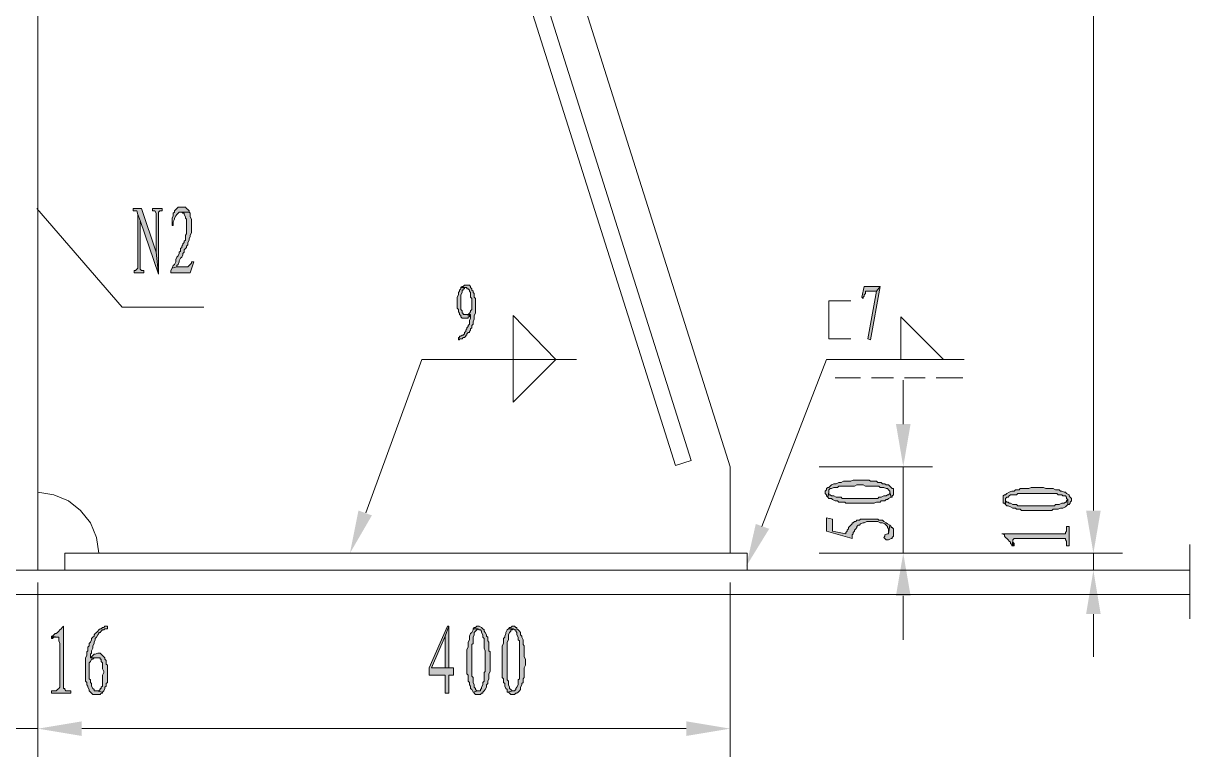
# Model space of a CAD drawing. Header units: millimetres. Extents: x 24 to 410, y 10 to 282.
# Drawn here: x 257.01 to 297.52, y 61.26 to 86.74 of the extents above; entities that cross this region are included whole.
import ezdxf

# ---------------------------------------------------------------- set-up
doc = ezdxf.new("R2010")
doc.units = ezdxf.units.MM

msp = doc.modelspace()

# ---------------------------------------------------------------- hatches: boundary and pattern name
h = msp.add_hatch(color=256)
h.dxf.hatch_style = 2
h.paths.add_polyline_path([(261.112, 80.306333), (260.815667, 80.306333), (260.815667, 80.221667), (260.942667, 80.221667), (260.985, 80.094667), (261.069667, 79.883), (261.704667, 78.020333), (261.62, 78.782333)])
h = msp.add_hatch(color=256)
h.dxf.hatch_style = 2
h.paths.add_polyline_path([(261.831667, 80.306333), (261.493, 80.306333), (261.493, 80.221667), (261.577667, 80.221667), (261.62, 80.137), (261.62, 78.782333), (261.704667, 78.020333), (261.704667, 80.179333), (261.747, 80.221667), (261.831667, 80.221667)])
h = msp.add_hatch(color=256)
h.dxf.hatch_style = 2
h.paths.add_polyline_path([(262.509, 80.348667), (262.382, 80.348667), (262.339667, 80.306333), (262.297333, 80.264), (262.255, 80.221667), (262.255, 80.179333), (262.212667, 80.137), (262.212667, 80.052333), (262.170333, 79.967667), (262.170333, 79.713667), (262.212667, 79.713667), (262.212667, 79.840667), (262.255, 79.925333), (262.255, 79.967667), (262.297333, 80.052333), (262.339667, 80.094667), (262.382, 80.137), (262.424333, 80.179333), (262.466667, 80.179333), (262.763, 80.179333), (262.763, 80.221667), (262.720667, 80.264), (262.678333, 80.306333), (262.636, 80.348667)])
h = msp.add_hatch(color=256)
h.dxf.hatch_style = 2
h.paths.add_polyline_path([(260.985, 80.094667), (260.985, 78.232), (260.942667, 78.189667), (260.900333, 78.147333), (260.858, 78.147333), (260.858, 78.062667), (261.196667, 78.062667), (261.196667, 78.147333), (261.112, 78.147333), (261.069667, 78.189667), (261.069667, 79.883)])
h = msp.add_hatch(color=256)
h.dxf.hatch_style = 2
h.paths.add_polyline_path([(262.763, 80.179333), (262.466667, 80.179333), (262.509, 80.179333), (262.551333, 80.137), (262.593667, 80.137), (262.593667, 80.094667), (262.636, 80.01), (262.636, 79.967667), (262.678333, 79.925333), (262.678333, 79.417333), (262.636, 79.375), (262.636, 79.205667), (262.593667, 79.163333), (262.593667, 79.121), (262.551333, 79.078667), (262.551333, 79.036333), (262.509, 78.994), (262.509, 78.951667), (262.466667, 78.909333), (262.466667, 78.824667), (262.424333, 78.782333), (262.424333, 78.74), (262.382, 78.655333), (262.339667, 78.613), (262.297333, 78.528333), (262.297333, 78.443667), (262.255, 78.359), (262.212667, 78.316667), (262.170333, 78.232), (262.339667, 78.274333), (262.339667, 78.316667), (262.382, 78.359), (262.424333, 78.443667), (262.424333, 78.486), (262.466667, 78.570667), (262.509, 78.613), (262.551333, 78.697667), (262.551333, 78.74), (262.593667, 78.782333), (262.593667, 78.867), (262.636, 78.909333), (262.678333, 78.951667), (262.678333, 78.994), (262.720667, 79.036333), (262.720667, 79.121), (262.763, 79.205667), (262.763, 79.248), (262.805333, 79.332667), (262.805333, 79.375), (262.847667, 79.459667), (262.847667, 79.925333), (262.805333, 80.01), (262.805333, 80.137)])
h = msp.add_hatch(color=256)
h.dxf.hatch_style = 2
h.paths.add_polyline_path([(262.932333, 78.443667), (262.847667, 78.443667), (262.847667, 78.401333), (262.805333, 78.359), (262.763, 78.316667), (262.720667, 78.274333), (262.339667, 78.274333), (262.170333, 78.232), (262.128, 78.147333), (262.128, 78.062667), (262.805333, 78.062667)])
h = msp.add_hatch(color=256)
h.dxf.hatch_style = 2
h.paths.add_polyline_path([(272.203333, 77.554667), (272.203333, 77.512333), (272.161, 77.47), (272.161, 77.427667), (272.118667, 77.385333), (272.118667, 77.300667), (272.076333, 77.216), (272.076333, 76.835), (272.118667, 76.792667), (272.118667, 76.708), (272.161, 76.665667), (272.161, 76.623333), (272.203333, 76.581), (272.203333, 76.538667), (272.245667, 76.496333), (272.330333, 76.496333), (272.372667, 76.496333), (272.457333, 76.496333), (272.457333, 76.538667), (272.499667, 76.538667), (272.499667, 76.581), (272.372667, 76.623333), (272.288, 76.623333), (272.288, 76.665667), (272.245667, 76.665667), (272.245667, 76.708), (272.245667, 76.750333), (272.203333, 76.792667), (272.203333, 77.300667), (272.245667, 77.385333), (272.245667, 77.47), (272.288, 77.47), (272.288, 77.512333), (272.330333, 77.512333), (272.330333, 77.554667), (272.372667, 77.554667)])
h = msp.add_hatch(color=256)
h.dxf.hatch_style = 2
h.paths.add_polyline_path([(272.415, 77.639333), (272.330333, 77.639333), (272.288, 77.597), (272.245667, 77.597), (272.203333, 77.554667), (272.415, 77.554667), (272.415, 77.512333), (272.457333, 77.512333), (272.499667, 77.47), (272.499667, 77.427667), (272.542, 77.385333), (272.542, 77.216), (272.584333, 77.173667), (272.584333, 76.792667), (272.542, 76.750333), (272.542, 76.708), (272.499667, 76.665667), (272.457333, 76.623333), (272.542, 76.623333), (272.542, 76.581), (272.542, 76.496333), (272.499667, 76.411667), (272.499667, 76.284667), (272.457333, 76.242333), (272.457333, 76.2), (272.415, 76.157667), (272.415, 76.115333), (272.372667, 76.073), (272.372667, 76.030667), (272.330333, 75.988333), (272.330333, 75.946), (272.288, 75.903667), (272.245667, 75.903667), (272.203333, 75.861333), (272.161, 75.861333), (272.161, 75.819), (272.118667, 75.819), (272.118667, 75.734333), (272.161, 75.734333), (272.161, 75.776667), (272.245667, 75.776667), (272.288, 75.819), (272.330333, 75.819), (272.372667, 75.861333), (272.372667, 75.903667), (272.415, 75.903667), (272.415, 75.946), (272.457333, 75.988333), (272.499667, 75.988333), (272.499667, 76.030667), (272.542, 76.073), (272.542, 76.115333), (272.584333, 76.157667), (272.584333, 76.242333), (272.626667, 76.284667), (272.626667, 76.369333), (272.669, 76.454), (272.669, 76.581), (272.711333, 76.665667), (272.711333, 77.173667), (272.669, 77.216), (272.669, 77.343), (272.626667, 77.385333), (272.626667, 77.427667), (272.584333, 77.47), (272.584333, 77.512333), (272.542, 77.554667), (272.542, 77.597), (272.499667, 77.639333)])
h = msp.add_hatch(color=256)
h.dxf.hatch_style = 2
h.paths.add_polyline_path([(286.766, 77.597), (286.215667, 77.597), (286.131, 77.216), (286.173333, 77.173667), (286.173333, 77.216), (286.215667, 77.258333), (286.215667, 77.300667), (286.258, 77.343), (286.258, 77.427667), (286.300333, 77.427667), (286.639, 77.427667)])
h = msp.add_hatch(color=256)
h.dxf.hatch_style = 2
h.paths.add_polyline_path([(286.766, 77.597), (286.639, 77.427667), (286.342667, 75.776667), (286.427333, 75.734333)])
h = msp.add_hatch(color=256)
h.dxf.hatch_style = 2
h.paths.add_polyline_path([(272.457333, 76.623333), (272.372667, 76.623333), (272.499667, 76.581), (272.542, 76.623333)])
h = msp.add_hatch(color=256)
h.dxf.hatch_style = 2
h.paths.add_polyline_path([(287.316333, 72.813333), (287.824333, 72.813333), (287.570333, 71.331667)])
h = msp.add_hatch(color=256)
h.dxf.hatch_style = 2
h.paths.add_polyline_path([(284.861, 70.442667), (284.861, 70.400333), (284.903333, 70.358), (284.903333, 70.315667), (284.945667, 70.273333), (284.988, 70.442667), (284.988, 70.527333), (285.030333, 70.569667), (285.072667, 70.569667), (285.157333, 70.612), (285.284333, 70.612), (285.326667, 70.654333), (285.877, 70.654333), (285.961667, 70.696667), (286.046333, 70.696667), (286.088667, 70.696667), (286.173333, 70.696667), (286.258, 70.654333), (286.723667, 70.654333), (286.766, 70.612), (286.893, 70.612), (286.977667, 70.569667), (287.02, 70.569667), (287.062333, 70.527333), (287.104667, 70.485), (287.104667, 70.442667), (287.147, 70.273333), (287.189333, 70.273333), (287.189333, 70.315667), (287.231667, 70.358), (287.231667, 70.569667), (287.189333, 70.569667), (287.147, 70.612), (287.104667, 70.654333), (287.062333, 70.696667), (286.977667, 70.696667), (286.935333, 70.739), (286.850667, 70.739), (286.808333, 70.781333), (286.681333, 70.781333), (286.639, 70.823667), (286.427333, 70.823667), (286.385, 70.866), (285.834667, 70.866), (285.75, 70.823667), (285.496, 70.823667), (285.411333, 70.781333), (285.326667, 70.781333), (285.242, 70.739), (285.157333, 70.739), (285.072667, 70.696667), (285.030333, 70.654333), (284.988, 70.612), (284.945667, 70.612), (284.903333, 70.569667), (284.903333, 70.527333), (284.861, 70.485)])
h = msp.add_hatch(color=256)
h.dxf.hatch_style = 2
h.paths.add_polyline_path([(291.041667, 70.188667), (291.041667, 70.061667), (291.084, 70.061667), (291.126333, 70.019333), (291.126333, 70.231), (291.168667, 70.273333), (291.211, 70.273333), (291.253333, 70.315667), (291.295667, 70.358), (291.507333, 70.358), (291.549667, 70.400333), (292.227, 70.400333), (292.904333, 70.400333), (292.946667, 70.358), (293.073667, 70.358), (293.116, 70.315667), (293.200667, 70.315667), (293.243, 70.273333), (293.243, 70.231), (293.285333, 70.188667), (293.285333, 70.019333), (293.327667, 70.019333), (293.37, 70.061667), (293.37, 70.104), (293.412333, 70.146333), (293.412333, 70.231), (293.37, 70.273333), (293.327667, 70.315667), (293.327667, 70.358), (293.243, 70.400333), (293.200667, 70.442667), (293.158333, 70.442667), (293.073667, 70.485), (293.031333, 70.485), (292.989, 70.527333), (292.862, 70.527333), (292.777333, 70.569667), (292.523333, 70.569667), (292.438667, 70.612), (292.015333, 70.612), (291.930667, 70.569667), (291.634333, 70.569667), (291.592, 70.527333), (291.465, 70.527333), (291.422667, 70.485), (291.338, 70.485), (291.253333, 70.442667), (291.168667, 70.400333), (291.126333, 70.358), (291.084, 70.358), (291.041667, 70.315667)])
h = msp.add_hatch(color=256)
h.dxf.hatch_style = 2
h.paths.add_polyline_path([(284.945667, 70.273333), (284.988, 70.231), (285.072667, 70.231), (285.115, 70.188667), (285.199667, 70.146333), (285.284333, 70.146333), (285.326667, 70.104), (285.538333, 70.104), (285.580667, 70.061667), (286.554333, 70.061667), (286.639, 70.104), (286.681333, 70.104), (286.766, 70.104), (286.808333, 70.146333), (286.935333, 70.146333), (286.977667, 70.188667), (287.02, 70.188667), (287.062333, 70.231), (287.147, 70.273333), (287.104667, 70.442667), (287.104667, 70.400333), (287.062333, 70.358), (287.02, 70.358), (286.977667, 70.315667), (286.893, 70.315667), (286.808333, 70.273333), (286.723667, 70.273333), (286.681333, 70.231), (285.453667, 70.231), (285.411333, 70.273333), (285.242, 70.273333), (285.157333, 70.315667), (285.072667, 70.315667), (285.030333, 70.358), (284.988, 70.358), (284.988, 70.400333), (284.988, 70.442667)])
h = msp.add_hatch(color=256)
h.dxf.hatch_style = 2
h.paths.add_polyline_path([(291.126333, 70.019333), (291.168667, 69.977), (291.211, 69.977), (291.295667, 69.934667), (291.380333, 69.892333), (291.465, 69.892333), (291.507333, 69.85), (291.634333, 69.85), (291.676667, 69.807667), (292.735, 69.807667), (292.777333, 69.85), (292.862, 69.85), (292.946667, 69.85), (293.031333, 69.892333), (293.116, 69.892333), (293.200667, 69.934667), (293.243, 69.977), (293.285333, 70.019333), (293.285333, 70.188667), (293.243, 70.146333), (293.243, 70.104), (293.200667, 70.104), (293.158333, 70.061667), (293.073667, 70.061667), (292.989, 70.019333), (292.862, 70.019333), (292.819667, 69.977), (291.549667, 69.977), (291.507333, 70.019333), (291.380333, 70.019333), (291.295667, 70.061667), (291.253333, 70.061667), (291.211, 70.104), (291.168667, 70.104), (291.126333, 70.146333), (291.126333, 70.188667)])
h = msp.add_hatch(color=256)
h.dxf.hatch_style = 2
h.paths.add_polyline_path([(269.113, 69.638333), (268.351, 68.326), (268.647333, 69.807667)])
h = msp.add_hatch(color=256)
h.dxf.hatch_style = 2
h.paths.add_polyline_path([(293.920333, 69.807667), (294.428333, 69.807667), (294.174333, 68.326)])
h = msp.add_hatch(color=256)
h.dxf.hatch_style = 2
h.paths.add_polyline_path([(293.920333, 69.807667), (294.428333, 69.807667), (294.174333, 68.326)])
h = msp.add_hatch(color=256)
h.dxf.hatch_style = 2
h.paths.add_polyline_path([(282.913667, 69.172667), (282.109333, 67.860333), (282.448, 69.342)])
h = msp.add_hatch(color=256)
h.dxf.hatch_style = 2
h.paths.add_polyline_path([(284.903333, 69.553667), (284.903333, 69.088), (285.792333, 68.834), (285.792333, 68.961), (285.834667, 69.003333), (285.834667, 69.045667), (285.877, 69.088), (285.877, 69.130333), (285.919333, 69.172667), (285.961667, 69.215), (285.961667, 69.257333), (286.004, 69.299667), (286.046333, 69.299667), (286.088667, 69.342), (286.173333, 69.384333), (286.215667, 69.384333), (286.300333, 69.426667), (286.681333, 69.426667), (286.766, 69.384333), (286.808333, 69.384333), (286.850667, 69.384333), (286.935333, 69.342), (286.977667, 69.299667), (287.02, 69.257333), (287.02, 69.215), (287.062333, 69.172667), (287.062333, 69.003333), (287.104667, 69.299667), (287.02, 69.342), (286.977667, 69.384333), (286.893, 69.426667), (286.850667, 69.469), (286.723667, 69.469), (286.681333, 69.511333), (286.088667, 69.511333), (286.046333, 69.469), (285.961667, 69.469), (285.919333, 69.426667), (285.877, 69.426667), (285.834667, 69.384333), (285.792333, 69.384333), (285.792333, 69.342), (285.75, 69.299667), (285.707667, 69.257333), (285.665333, 69.215), (285.665333, 69.172667), (285.623, 69.130333), (285.623, 69.088), (285.580667, 69.045667), (285.580667, 69.003333), (285.115, 69.088), (285.115, 69.511333)])
h = msp.add_hatch(color=256)
h.dxf.hatch_style = 2
h.paths.add_polyline_path([(286.893, 68.876333), (286.935333, 68.834), (286.977667, 68.791667), (287.062333, 68.791667), (287.147, 68.834), (287.189333, 68.834), (287.189333, 68.876333), (287.231667, 68.918667), (287.231667, 69.172667), (287.189333, 69.215), (287.147, 69.215), (287.147, 69.257333), (287.104667, 69.299667), (287.062333, 69.003333), (287.02, 69.003333), (286.935333, 68.961), (286.935333, 68.918667)])
h = msp.add_hatch(color=256)
h.dxf.hatch_style = 2
h.paths.add_polyline_path([(290.999333, 69.003333), (291.041667, 69.003333), (291.084, 68.961), (291.084, 68.918667), (291.126333, 68.876333), (291.168667, 68.834), (291.211, 68.791667), (291.253333, 68.749333), (291.295667, 68.707), (291.295667, 68.664667), (291.338, 68.622333), (291.338, 68.58), (291.380333, 68.749333), (291.380333, 68.791667), (291.422667, 68.834), (293.200667, 68.834), (293.200667, 68.791667), (293.243, 68.749333), (293.243, 68.58), (293.327667, 68.58), (293.327667, 69.257333), (293.243, 69.257333), (293.243, 69.088), (293.200667, 69.045667), (293.200667, 69.003333), (293.158333, 69.003333)])
h = msp.add_hatch(color=256)
h.dxf.hatch_style = 2
h.paths.add_polyline_path([(291.338, 68.58), (291.422667, 68.58), (291.422667, 68.622333), (291.422667, 68.664667), (291.380333, 68.707), (291.380333, 68.749333)])
h = msp.add_hatch(color=256)
h.dxf.hatch_style = 2
h.paths.add_polyline_path([(287.316333, 66.844333), (287.824333, 66.844333), (287.570333, 68.326)])
h = msp.add_hatch(color=256)
h.dxf.hatch_style = 2
h.paths.add_polyline_path([(293.920333, 66.209333), (294.428333, 66.209333), (294.174333, 67.733333)])
h = msp.add_hatch(color=256)
h.dxf.hatch_style = 2
h.paths.add_polyline_path([(258.402667, 65.786), (258.360333, 65.743667), (258.318, 65.701333), (258.275667, 65.659), (258.233333, 65.616667), (258.191, 65.574333), (258.148667, 65.532), (258.106333, 65.532), (258.064, 65.489667), (258.021667, 65.447333), (257.979333, 65.447333), (258.191, 65.405), (258.233333, 65.405), (258.233333, 65.362667), (258.233333, 65.278), (258.275667, 65.193333), (258.275667, 63.669333), (258.233333, 63.627), (258.191, 63.584667), (258.148667, 63.542333), (257.979333, 63.542333), (257.979333, 63.457667), (258.656667, 63.457667), (258.656667, 63.542333), (258.487333, 63.542333), (258.445, 63.584667), (258.445, 63.627), (258.402667, 63.627)])
h = msp.add_hatch(color=256)
h.dxf.hatch_style = 2
h.paths.add_polyline_path([(259.926667, 65.786), (259.842, 65.786), (259.799667, 65.743667), (259.757333, 65.743667), (259.715, 65.701333), (259.672667, 65.701333), (259.630333, 65.659), (259.588, 65.616667), (259.545667, 65.574333), (259.503333, 65.532), (259.461, 65.489667), (259.461, 65.447333), (259.418667, 65.405), (259.376333, 65.362667), (259.376333, 65.320333), (259.334, 65.235667), (259.291667, 65.193333), (259.291667, 65.108667), (259.249333, 65.066333), (259.249333, 64.939333), (259.207, 64.897), (259.207, 64.77), (259.164667, 64.685333), (259.164667, 64.643), (259.164667, 63.881), (259.207, 63.838667), (259.207, 63.754), (259.249333, 63.711667), (259.249333, 63.669333), (259.291667, 63.584667), (259.291667, 63.542333), (259.334, 63.5), (259.376333, 63.457667), (259.418667, 63.415333), (259.672667, 63.415333), (259.715, 63.457667), (259.757333, 63.457667), (259.757333, 63.5), (259.545667, 63.542333), (259.461, 63.542333), (259.461, 63.584667), (259.418667, 63.627), (259.376333, 63.711667), (259.376333, 63.796333), (259.334, 63.838667), (259.334, 63.923333), (259.291667, 63.965667), (259.291667, 64.516), (259.334, 64.558333), (259.376333, 64.643), (259.418667, 64.643), (259.461, 64.685333), (259.630333, 64.685333), (259.334, 64.685333), (259.334, 64.812333), (259.376333, 64.854667), (259.376333, 64.939333), (259.418667, 65.024), (259.418667, 65.108667), (259.461, 65.193333), (259.461, 65.235667), (259.503333, 65.320333), (259.503333, 65.362667), (259.545667, 65.405), (259.588, 65.489667), (259.630333, 65.532), (259.630333, 65.574333), (259.672667, 65.574333), (259.715, 65.616667), (259.757333, 65.659), (259.799667, 65.659), (259.842, 65.701333), (259.926667, 65.701333)])
h = msp.add_hatch(color=256)
h.dxf.hatch_style = 2
h.paths.add_polyline_path([(271.78, 65.786), (271.737667, 65.786), (271.102667, 64.346667), (271.102667, 64.092667), (271.653, 64.092667), (271.653, 63.457667), (271.78, 63.457667), (271.78, 64.092667), (271.949333, 64.092667), (271.949333, 64.346667), (271.78, 64.346667), (271.187333, 64.346667), (271.653, 65.447333)])
h = msp.add_hatch(color=256)
h.dxf.hatch_style = 2
h.paths.add_polyline_path([(271.78, 65.786), (271.653, 65.447333), (271.653, 64.346667), (271.187333, 64.346667), (271.78, 64.346667)])
h = msp.add_hatch(color=256)
h.dxf.hatch_style = 2
h.paths.add_polyline_path([(272.626667, 65.701333), (272.626667, 65.659), (272.584333, 65.574333), (272.542, 65.532), (272.499667, 65.447333), (272.499667, 65.320333), (272.457333, 65.235667), (272.457333, 65.066333), (272.415, 64.981667), (272.415, 64.135), (272.457333, 64.092667), (272.457333, 64.008), (272.457333, 63.965667), (272.457333, 63.881), (272.499667, 63.838667), (272.499667, 63.754), (272.542, 63.711667), (272.542, 63.627), (272.584333, 63.584667), (272.626667, 63.5), (272.796, 63.542333), (272.753667, 63.542333), (272.711333, 63.584667), (272.711333, 63.627), (272.669, 63.669333), (272.669, 63.754), (272.626667, 63.838667), (272.626667, 64.008), (272.584333, 64.050333), (272.584333, 65.151), (272.626667, 65.193333), (272.626667, 65.405), (272.669, 65.489667), (272.669, 65.574333), (272.711333, 65.616667), (272.753667, 65.659), (272.796, 65.701333)])
h = msp.add_hatch(color=256)
h.dxf.hatch_style = 2
h.paths.add_polyline_path([(272.796, 65.786), (272.753667, 65.786), (272.711333, 65.743667), (272.669, 65.743667), (272.626667, 65.701333), (272.796, 65.701333), (272.838333, 65.659), (272.880667, 65.659), (272.923, 65.616667), (272.923, 65.574333), (272.965333, 65.489667), (272.965333, 65.405), (273.007667, 65.362667), (273.007667, 65.024), (273.05, 64.939333), (273.05, 64.600667), (273.05, 64.558333), (273.05, 64.219667), (273.007667, 64.177333), (273.007667, 63.881), (272.965333, 63.838667), (272.965333, 63.754), (272.923, 63.669333), (272.923, 63.627), (272.880667, 63.584667), (272.880667, 63.542333), (272.838333, 63.542333), (272.796, 63.542333), (272.626667, 63.5), (272.669, 63.5), (272.669, 63.457667), (272.711333, 63.415333), (272.880667, 63.415333), (272.923, 63.457667), (272.965333, 63.457667), (272.965333, 63.5), (273.007667, 63.542333), (273.05, 63.584667), (273.092333, 63.669333), (273.092333, 63.754), (273.134667, 63.796333), (273.134667, 63.881), (273.177, 63.965667), (273.177, 64.135), (273.219333, 64.219667), (273.219333, 64.897), (273.177, 64.939333), (273.177, 65.235667), (273.134667, 65.278), (273.134667, 65.405), (273.092333, 65.447333), (273.092333, 65.489667), (273.05, 65.574333), (273.007667, 65.616667), (273.007667, 65.659), (272.965333, 65.701333), (272.923, 65.743667), (272.838333, 65.786)])
h = msp.add_hatch(color=256)
h.dxf.hatch_style = 2
h.paths.add_polyline_path([(273.854333, 65.701333), (273.812, 65.659), (273.769667, 65.574333), (273.769667, 65.532), (273.727333, 65.447333), (273.727333, 65.405), (273.685, 65.362667), (273.685, 65.193333), (273.642667, 65.108667), (273.642667, 64.008), (273.685, 63.965667), (273.685, 63.838667), (273.727333, 63.796333), (273.727333, 63.711667), (273.769667, 63.627), (273.812, 63.584667), (273.812, 63.5), (274.023667, 63.542333), (273.981333, 63.542333), (273.939, 63.584667), (273.896667, 63.627), (273.896667, 63.669333), (273.854333, 63.754), (273.854333, 63.881), (273.812, 63.923333), (273.812, 65.235667), (273.854333, 65.320333), (273.854333, 65.489667), (273.896667, 65.574333), (273.939, 65.616667), (273.939, 65.659), (273.981333, 65.659), (274.023667, 65.701333)])
h = msp.add_hatch(color=256)
h.dxf.hatch_style = 2
h.paths.add_polyline_path([(274.023667, 65.786), (273.981333, 65.786), (273.939, 65.743667), (273.896667, 65.743667), (273.854333, 65.701333), (274.023667, 65.701333), (274.066, 65.659), (274.108333, 65.659), (274.108333, 65.616667), (274.150667, 65.574333), (274.150667, 65.489667), (274.193, 65.405), (274.193, 65.320333), (274.235333, 65.278), (274.235333, 64.600667), (274.235333, 64.558333), (274.235333, 63.965667), (274.193, 63.923333), (274.193, 63.754), (274.150667, 63.669333), (274.108333, 63.627), (274.108333, 63.584667), (274.066, 63.542333), (274.023667, 63.542333), (273.812, 63.5), (273.854333, 63.5), (273.896667, 63.457667), (273.939, 63.415333), (274.066, 63.415333), (274.108333, 63.457667), (274.150667, 63.457667), (274.193, 63.5), (274.235333, 63.542333), (274.277667, 63.584667), (274.277667, 63.669333), (274.32, 63.754), (274.32, 63.796333), (274.362333, 63.838667), (274.362333, 63.965667), (274.404667, 64.008), (274.404667, 64.346667), (274.447, 64.431333), (274.447, 64.643), (274.404667, 64.727667), (274.404667, 65.108667), (274.362333, 65.151), (274.362333, 65.320333), (274.32, 65.405), (274.32, 65.447333), (274.277667, 65.489667), (274.277667, 65.574333), (274.235333, 65.616667), (274.193, 65.659), (274.150667, 65.701333), (274.150667, 65.743667), (274.108333, 65.743667), (274.066, 65.786)])
h = msp.add_hatch(color=256)
h.dxf.hatch_style = 2
h.paths.add_polyline_path([(257.979333, 65.447333), (257.979333, 65.362667), (258.021667, 65.362667), (258.064, 65.405), (258.191, 65.405)])
h = msp.add_hatch(color=256)
h.dxf.hatch_style = 2
h.paths.add_polyline_path([(259.630333, 64.854667), (259.588, 64.854667), (259.503333, 64.812333), (259.461, 64.812333), (259.418667, 64.77), (259.376333, 64.727667), (259.334, 64.685333), (259.672667, 64.685333), (259.672667, 64.643), (259.715, 64.643), (259.715, 64.558333), (259.757333, 64.516), (259.757333, 64.304333), (259.799667, 64.219667), (259.799667, 64.177333), (259.757333, 64.092667), (259.757333, 63.754), (259.757333, 63.711667), (259.715, 63.669333), (259.715, 63.627), (259.672667, 63.627), (259.672667, 63.584667), (259.630333, 63.542333), (259.545667, 63.542333), (259.757333, 63.5), (259.799667, 63.542333), (259.842, 63.627), (259.842, 63.669333), (259.884333, 63.711667), (259.884333, 63.796333), (259.926667, 63.838667), (259.926667, 64.431333), (259.884333, 64.473667), (259.884333, 64.600667), (259.842, 64.643), (259.842, 64.685333), (259.799667, 64.727667), (259.757333, 64.77), (259.715, 64.812333), (259.672667, 64.854667)])
h = msp.add_hatch(color=256)
h.dxf.hatch_style = 2
h.paths.add_polyline_path([(259.037667, 62.484), (259.037667, 61.976), (257.513667, 62.23)])
h = msp.add_hatch(color=256)
h.dxf.hatch_style = 2
h.paths.add_polyline_path([(259.037667, 62.484), (259.037667, 61.976), (257.513667, 62.23)])
h = msp.add_hatch(color=256)
h.dxf.hatch_style = 2
h.paths.add_polyline_path([(280.035, 62.484), (280.035, 61.976), (281.559, 62.23)])

# ---------------------------------------------------------------- linework, layer by layer
at = {"lineweight": 0}
for points in [[(257.513667, 140.123333), (257.513667, 67.733333)], [(281.559, 68.326), (281.559, 71.331667), (263.525, 128.354667)], [(279.654, 71.374), (262.001, 127.211667), (262.551333, 127.423333)], [(262.551333, 127.423333), (280.204333, 71.543333)], [(294.174333, 69.807667), (294.174333, 126.830667)], [(260.434667, 76.877333), (257.471333, 80.306333)], [(285.75, 77.089), (284.988, 77.089), (284.988, 75.776667), (285.75, 75.776667)], [(260.434667, 76.877333), (263.271, 76.877333)], [(274.023667, 75.057), (274.023667, 76.581), (275.505333, 75.057)], [(287.485667, 75.057), (287.485667, 76.538667), (288.967333, 75.057)], [(268.901333, 69.723), (270.848667, 75.057), (276.225, 75.057)], [(274.023667, 75.057), (274.023667, 73.575333), (275.505333, 75.057)], [(282.659667, 69.257333), (284.903333, 75.057), (289.687, 75.057)], [(285.199667, 74.422), (286.088667, 74.422)], [(286.469667, 74.422), (287.231667, 74.422)], [(287.570333, 72.813333), (287.570333, 74.337333)], [(287.612667, 74.422), (288.332333, 74.422)], [(288.713333, 74.422), (289.644667, 74.422)], [(279.654, 71.374), (280.204333, 71.543333)], [(284.649333, 71.331667), (288.586333, 71.331667)], [(287.570333, 71.331667), (287.570333, 68.326)], [(294.174333, 69.807667), (294.174333, 71.331667)], [(259.630333, 68.326), (259.545667, 68.876333), (259.334, 69.384333), (258.995333, 69.807667), (258.572, 70.146333), (258.064, 70.358), (257.513667, 70.442667)], [(297.518667, 66.04), (297.518667, 68.622333)], [(282.151667, 68.326), (258.445, 68.326), (258.445, 67.733333)], [(282.151667, 68.326), (282.151667, 67.733333)], [(284.649333, 68.326), (288.586333, 68.326)], [(287.147, 68.326), (295.190333, 68.326)], [(287.147, 68.326), (295.190333, 68.326)], [(294.174333, 67.733333), (294.174333, 68.326)], [(221.911333, 67.733333), (297.518667, 67.733333)], [(287.147, 67.733333), (295.190333, 67.733333)], [(257.513667, 67.31), (257.513667, 61.256333)], [(257.513667, 67.31), (257.513667, 61.256333)], [(281.559, 67.31), (281.559, 61.256333)], [(221.911333, 66.886667), (297.518667, 66.886667)], [(287.570333, 66.844333), (287.570333, 65.320333)], [(294.174333, 66.209333), (294.174333, 64.727667)], [(256.582333, 62.23), (257.513667, 62.23)], [(259.037667, 62.23), (260.519333, 62.23)], [(259.037667, 62.23), (280.035, 62.23)]]:
    msp.add_lwpolyline(points, dxfattribs=at)
for points in [[(261.112, 80.306333), (260.815667, 80.306333), (260.815667, 80.221667), (260.942667, 80.221667), (260.985, 80.094667), (261.069667, 79.883), (261.704667, 78.020333), (261.62, 78.782333)], [(261.831667, 80.306333), (261.493, 80.306333), (261.493, 80.221667), (261.577667, 80.221667), (261.62, 80.137), (261.62, 78.782333), (261.704667, 78.020333), (261.704667, 80.179333), (261.747, 80.221667), (261.831667, 80.221667)], [(262.509, 80.348667), (262.382, 80.348667), (262.339667, 80.306333), (262.297333, 80.264), (262.255, 80.221667), (262.255, 80.179333), (262.212667, 80.137), (262.212667, 80.052333), (262.170333, 79.967667), (262.170333, 79.713667), (262.212667, 79.713667), (262.212667, 79.840667), (262.255, 79.925333), (262.255, 79.967667), (262.297333, 80.052333), (262.339667, 80.094667), (262.382, 80.137), (262.424333, 80.179333), (262.466667, 80.179333), (262.763, 80.179333), (262.763, 80.221667), (262.720667, 80.264), (262.678333, 80.306333), (262.636, 80.348667)], [(260.985, 80.094667), (260.985, 78.232), (260.942667, 78.189667), (260.900333, 78.147333), (260.858, 78.147333), (260.858, 78.062667), (261.196667, 78.062667), (261.196667, 78.147333), (261.112, 78.147333), (261.069667, 78.189667), (261.069667, 79.883)], [(262.763, 80.179333), (262.466667, 80.179333), (262.509, 80.179333), (262.551333, 80.137), (262.593667, 80.137), (262.593667, 80.094667), (262.636, 80.01), (262.636, 79.967667), (262.678333, 79.925333), (262.678333, 79.417333), (262.636, 79.375), (262.636, 79.205667), (262.593667, 79.163333), (262.593667, 79.121), (262.551333, 79.078667), (262.551333, 79.036333), (262.509, 78.994), (262.509, 78.951667), (262.466667, 78.909333), (262.466667, 78.824667), (262.424333, 78.782333), (262.424333, 78.74), (262.382, 78.655333), (262.339667, 78.613), (262.297333, 78.528333), (262.297333, 78.443667), (262.255, 78.359), (262.212667, 78.316667), (262.170333, 78.232), (262.339667, 78.274333), (262.339667, 78.316667), (262.382, 78.359), (262.424333, 78.443667), (262.424333, 78.486), (262.466667, 78.570667), (262.509, 78.613), (262.551333, 78.697667), (262.551333, 78.74), (262.593667, 78.782333), (262.593667, 78.867), (262.636, 78.909333), (262.678333, 78.951667), (262.678333, 78.994), (262.720667, 79.036333), (262.720667, 79.121), (262.763, 79.205667), (262.763, 79.248), (262.805333, 79.332667), (262.805333, 79.375), (262.847667, 79.459667), (262.847667, 79.925333), (262.805333, 80.01), (262.805333, 80.137)], [(262.932333, 78.443667), (262.847667, 78.443667), (262.847667, 78.401333), (262.805333, 78.359), (262.763, 78.316667), (262.720667, 78.274333), (262.339667, 78.274333), (262.170333, 78.232), (262.128, 78.147333), (262.128, 78.062667), (262.805333, 78.062667)], [(272.203333, 77.554667), (272.203333, 77.512333), (272.161, 77.47), (272.161, 77.427667), (272.118667, 77.385333), (272.118667, 77.300667), (272.076333, 77.216), (272.076333, 76.835), (272.118667, 76.792667), (272.118667, 76.708), (272.161, 76.665667), (272.161, 76.623333), (272.203333, 76.581), (272.203333, 76.538667), (272.245667, 76.496333), (272.330333, 76.496333), (272.372667, 76.496333), (272.457333, 76.496333), (272.457333, 76.538667), (272.499667, 76.538667), (272.499667, 76.581), (272.372667, 76.623333), (272.288, 76.623333), (272.288, 76.665667), (272.245667, 76.665667), (272.245667, 76.708), (272.245667, 76.750333), (272.203333, 76.792667), (272.203333, 77.300667), (272.245667, 77.385333), (272.245667, 77.47), (272.288, 77.47), (272.288, 77.512333), (272.330333, 77.512333), (272.330333, 77.554667), (272.372667, 77.554667)], [(272.415, 77.639333), (272.330333, 77.639333), (272.288, 77.597), (272.245667, 77.597), (272.203333, 77.554667), (272.415, 77.554667), (272.415, 77.512333), (272.457333, 77.512333), (272.499667, 77.47), (272.499667, 77.427667), (272.542, 77.385333), (272.542, 77.216), (272.584333, 77.173667), (272.584333, 76.792667), (272.542, 76.750333), (272.542, 76.708), (272.499667, 76.665667), (272.457333, 76.623333), (272.542, 76.623333), (272.542, 76.581), (272.542, 76.496333), (272.499667, 76.411667), (272.499667, 76.284667), (272.457333, 76.242333), (272.457333, 76.2), (272.415, 76.157667), (272.415, 76.115333), (272.372667, 76.073), (272.372667, 76.030667), (272.330333, 75.988333), (272.330333, 75.946), (272.288, 75.903667), (272.245667, 75.903667), (272.203333, 75.861333), (272.161, 75.861333), (272.161, 75.819), (272.118667, 75.819), (272.118667, 75.734333), (272.161, 75.734333), (272.161, 75.776667), (272.245667, 75.776667), (272.288, 75.819), (272.330333, 75.819), (272.372667, 75.861333), (272.372667, 75.903667), (272.415, 75.903667), (272.415, 75.946), (272.457333, 75.988333), (272.499667, 75.988333), (272.499667, 76.030667), (272.542, 76.073), (272.542, 76.115333), (272.584333, 76.157667), (272.584333, 76.242333), (272.626667, 76.284667), (272.626667, 76.369333), (272.669, 76.454), (272.669, 76.581), (272.711333, 76.665667), (272.711333, 77.173667), (272.669, 77.216), (272.669, 77.343), (272.626667, 77.385333), (272.626667, 77.427667), (272.584333, 77.47), (272.584333, 77.512333), (272.542, 77.554667), (272.542, 77.597), (272.499667, 77.639333)], [(286.766, 77.597), (286.215667, 77.597), (286.131, 77.216), (286.173333, 77.173667), (286.173333, 77.216), (286.215667, 77.258333), (286.215667, 77.300667), (286.258, 77.343), (286.258, 77.427667), (286.300333, 77.427667), (286.639, 77.427667)], [(286.766, 77.597), (286.639, 77.427667), (286.342667, 75.776667), (286.427333, 75.734333)], [(272.457333, 76.623333), (272.372667, 76.623333), (272.499667, 76.581), (272.542, 76.623333)], [(284.861, 70.442667), (284.861, 70.400333), (284.903333, 70.358), (284.903333, 70.315667), (284.945667, 70.273333), (284.988, 70.442667), (284.988, 70.527333), (285.030333, 70.569667), (285.072667, 70.569667), (285.157333, 70.612), (285.284333, 70.612), (285.326667, 70.654333), (285.877, 70.654333), (285.961667, 70.696667), (286.046333, 70.696667), (286.088667, 70.696667), (286.173333, 70.696667), (286.258, 70.654333), (286.723667, 70.654333), (286.766, 70.612), (286.893, 70.612), (286.977667, 70.569667), (287.02, 70.569667), (287.062333, 70.527333), (287.104667, 70.485), (287.104667, 70.442667), (287.147, 70.273333), (287.189333, 70.273333), (287.189333, 70.315667), (287.231667, 70.358), (287.231667, 70.569667), (287.189333, 70.569667), (287.147, 70.612), (287.104667, 70.654333), (287.062333, 70.696667), (286.977667, 70.696667), (286.935333, 70.739), (286.850667, 70.739), (286.808333, 70.781333), (286.681333, 70.781333), (286.639, 70.823667), (286.427333, 70.823667), (286.385, 70.866), (285.834667, 70.866), (285.75, 70.823667), (285.496, 70.823667), (285.411333, 70.781333), (285.326667, 70.781333), (285.242, 70.739), (285.157333, 70.739), (285.072667, 70.696667), (285.030333, 70.654333), (284.988, 70.612), (284.945667, 70.612), (284.903333, 70.569667), (284.903333, 70.527333), (284.861, 70.485)], [(291.041667, 70.188667), (291.041667, 70.061667), (291.084, 70.061667), (291.126333, 70.019333), (291.126333, 70.231), (291.168667, 70.273333), (291.211, 70.273333), (291.253333, 70.315667), (291.295667, 70.358), (291.507333, 70.358), (291.549667, 70.400333), (292.227, 70.400333), (292.904333, 70.400333), (292.946667, 70.358), (293.073667, 70.358), (293.116, 70.315667), (293.200667, 70.315667), (293.243, 70.273333), (293.243, 70.231), (293.285333, 70.188667), (293.285333, 70.019333), (293.327667, 70.019333), (293.37, 70.061667), (293.37, 70.104), (293.412333, 70.146333), (293.412333, 70.231), (293.37, 70.273333), (293.327667, 70.315667), (293.327667, 70.358), (293.243, 70.400333), (293.200667, 70.442667), (293.158333, 70.442667), (293.073667, 70.485), (293.031333, 70.485), (292.989, 70.527333), (292.862, 70.527333), (292.777333, 70.569667), (292.523333, 70.569667), (292.438667, 70.612), (292.015333, 70.612), (291.930667, 70.569667), (291.634333, 70.569667), (291.592, 70.527333), (291.465, 70.527333), (291.422667, 70.485), (291.338, 70.485), (291.253333, 70.442667), (291.168667, 70.400333), (291.126333, 70.358), (291.084, 70.358), (291.041667, 70.315667)], [(284.945667, 70.273333), (284.988, 70.231), (285.072667, 70.231), (285.115, 70.188667), (285.199667, 70.146333), (285.284333, 70.146333), (285.326667, 70.104), (285.538333, 70.104), (285.580667, 70.061667), (286.554333, 70.061667), (286.639, 70.104), (286.681333, 70.104), (286.766, 70.104), (286.808333, 70.146333), (286.935333, 70.146333), (286.977667, 70.188667), (287.02, 70.188667), (287.062333, 70.231), (287.147, 70.273333), (287.104667, 70.442667), (287.104667, 70.400333), (287.062333, 70.358), (287.02, 70.358), (286.977667, 70.315667), (286.893, 70.315667), (286.808333, 70.273333), (286.723667, 70.273333), (286.681333, 70.231), (285.453667, 70.231), (285.411333, 70.273333), (285.242, 70.273333), (285.157333, 70.315667), (285.072667, 70.315667), (285.030333, 70.358), (284.988, 70.358), (284.988, 70.400333), (284.988, 70.442667)], [(291.126333, 70.019333), (291.168667, 69.977), (291.211, 69.977), (291.295667, 69.934667), (291.380333, 69.892333), (291.465, 69.892333), (291.507333, 69.85), (291.634333, 69.85), (291.676667, 69.807667), (292.735, 69.807667), (292.777333, 69.85), (292.862, 69.85), (292.946667, 69.85), (293.031333, 69.892333), (293.116, 69.892333), (293.200667, 69.934667), (293.243, 69.977), (293.285333, 70.019333), (293.285333, 70.188667), (293.243, 70.146333), (293.243, 70.104), (293.200667, 70.104), (293.158333, 70.061667), (293.073667, 70.061667), (292.989, 70.019333), (292.862, 70.019333), (292.819667, 69.977), (291.549667, 69.977), (291.507333, 70.019333), (291.380333, 70.019333), (291.295667, 70.061667), (291.253333, 70.061667), (291.211, 70.104), (291.168667, 70.104), (291.126333, 70.146333), (291.126333, 70.188667)], [(284.903333, 69.553667), (284.903333, 69.088), (285.792333, 68.834), (285.792333, 68.961), (285.834667, 69.003333), (285.834667, 69.045667), (285.877, 69.088), (285.877, 69.130333), (285.919333, 69.172667), (285.961667, 69.215), (285.961667, 69.257333), (286.004, 69.299667), (286.046333, 69.299667), (286.088667, 69.342), (286.173333, 69.384333), (286.215667, 69.384333), (286.300333, 69.426667), (286.681333, 69.426667), (286.766, 69.384333), (286.808333, 69.384333), (286.850667, 69.384333), (286.935333, 69.342), (286.977667, 69.299667), (287.02, 69.257333), (287.02, 69.215), (287.062333, 69.172667), (287.062333, 69.003333), (287.104667, 69.299667), (287.02, 69.342), (286.977667, 69.384333), (286.893, 69.426667), (286.850667, 69.469), (286.723667, 69.469), (286.681333, 69.511333), (286.088667, 69.511333), (286.046333, 69.469), (285.961667, 69.469), (285.919333, 69.426667), (285.877, 69.426667), (285.834667, 69.384333), (285.792333, 69.384333), (285.792333, 69.342), (285.75, 69.299667), (285.707667, 69.257333), (285.665333, 69.215), (285.665333, 69.172667), (285.623, 69.130333), (285.623, 69.088), (285.580667, 69.045667), (285.580667, 69.003333), (285.115, 69.088), (285.115, 69.511333)], [(286.893, 68.876333), (286.935333, 68.834), (286.977667, 68.791667), (287.062333, 68.791667), (287.147, 68.834), (287.189333, 68.834), (287.189333, 68.876333), (287.231667, 68.918667), (287.231667, 69.172667), (287.189333, 69.215), (287.147, 69.215), (287.147, 69.257333), (287.104667, 69.299667), (287.062333, 69.003333), (287.02, 69.003333), (286.935333, 68.961), (286.935333, 68.918667)], [(290.999333, 69.003333), (291.041667, 69.003333), (291.084, 68.961), (291.084, 68.918667), (291.126333, 68.876333), (291.168667, 68.834), (291.211, 68.791667), (291.253333, 68.749333), (291.295667, 68.707), (291.295667, 68.664667), (291.338, 68.622333), (291.338, 68.58), (291.380333, 68.749333), (291.380333, 68.791667), (291.422667, 68.834), (293.200667, 68.834), (293.200667, 68.791667), (293.243, 68.749333), (293.243, 68.58), (293.327667, 68.58), (293.327667, 69.257333), (293.243, 69.257333), (293.243, 69.088), (293.200667, 69.045667), (293.200667, 69.003333), (293.158333, 69.003333)], [(291.338, 68.58), (291.422667, 68.58), (291.422667, 68.622333), (291.422667, 68.664667), (291.380333, 68.707), (291.380333, 68.749333)], [(258.402667, 65.786), (258.360333, 65.743667), (258.318, 65.701333), (258.275667, 65.659), (258.233333, 65.616667), (258.191, 65.574333), (258.148667, 65.532), (258.106333, 65.532), (258.064, 65.489667), (258.021667, 65.447333), (257.979333, 65.447333), (258.191, 65.405), (258.233333, 65.405), (258.233333, 65.362667), (258.233333, 65.278), (258.275667, 65.193333), (258.275667, 63.669333), (258.233333, 63.627), (258.191, 63.584667), (258.148667, 63.542333), (257.979333, 63.542333), (257.979333, 63.457667), (258.656667, 63.457667), (258.656667, 63.542333), (258.487333, 63.542333), (258.445, 63.584667), (258.445, 63.627), (258.402667, 63.627)], [(259.926667, 65.786), (259.842, 65.786), (259.799667, 65.743667), (259.757333, 65.743667), (259.715, 65.701333), (259.672667, 65.701333), (259.630333, 65.659), (259.588, 65.616667), (259.545667, 65.574333), (259.503333, 65.532), (259.461, 65.489667), (259.461, 65.447333), (259.418667, 65.405), (259.376333, 65.362667), (259.376333, 65.320333), (259.334, 65.235667), (259.291667, 65.193333), (259.291667, 65.108667), (259.249333, 65.066333), (259.249333, 64.939333), (259.207, 64.897), (259.207, 64.77), (259.164667, 64.685333), (259.164667, 64.643), (259.164667, 63.881), (259.207, 63.838667), (259.207, 63.754), (259.249333, 63.711667), (259.249333, 63.669333), (259.291667, 63.584667), (259.291667, 63.542333), (259.334, 63.5), (259.376333, 63.457667), (259.418667, 63.415333), (259.672667, 63.415333), (259.715, 63.457667), (259.757333, 63.457667), (259.757333, 63.5), (259.545667, 63.542333), (259.461, 63.542333), (259.461, 63.584667), (259.418667, 63.627), (259.376333, 63.711667), (259.376333, 63.796333), (259.334, 63.838667), (259.334, 63.923333), (259.291667, 63.965667), (259.291667, 64.516), (259.334, 64.558333), (259.376333, 64.643), (259.418667, 64.643), (259.461, 64.685333), (259.630333, 64.685333), (259.334, 64.685333), (259.334, 64.812333), (259.376333, 64.854667), (259.376333, 64.939333), (259.418667, 65.024), (259.418667, 65.108667), (259.461, 65.193333), (259.461, 65.235667), (259.503333, 65.320333), (259.503333, 65.362667), (259.545667, 65.405), (259.588, 65.489667), (259.630333, 65.532), (259.630333, 65.574333), (259.672667, 65.574333), (259.715, 65.616667), (259.757333, 65.659), (259.799667, 65.659), (259.842, 65.701333), (259.926667, 65.701333)], [(271.78, 65.786), (271.737667, 65.786), (271.102667, 64.346667), (271.102667, 64.092667), (271.653, 64.092667), (271.653, 63.457667), (271.78, 63.457667), (271.78, 64.092667), (271.949333, 64.092667), (271.949333, 64.346667), (271.78, 64.346667), (271.187333, 64.346667), (271.653, 65.447333)], [(271.78, 65.786), (271.653, 65.447333), (271.653, 64.346667), (271.187333, 64.346667), (271.78, 64.346667)], [(272.626667, 65.701333), (272.626667, 65.659), (272.584333, 65.574333), (272.542, 65.532), (272.499667, 65.447333), (272.499667, 65.320333), (272.457333, 65.235667), (272.457333, 65.066333), (272.415, 64.981667), (272.415, 64.135), (272.457333, 64.092667), (272.457333, 64.008), (272.457333, 63.965667), (272.457333, 63.881), (272.499667, 63.838667), (272.499667, 63.754), (272.542, 63.711667), (272.542, 63.627), (272.584333, 63.584667), (272.626667, 63.5), (272.796, 63.542333), (272.753667, 63.542333), (272.711333, 63.584667), (272.711333, 63.627), (272.669, 63.669333), (272.669, 63.754), (272.626667, 63.838667), (272.626667, 64.008), (272.584333, 64.050333), (272.584333, 65.151), (272.626667, 65.193333), (272.626667, 65.405), (272.669, 65.489667), (272.669, 65.574333), (272.711333, 65.616667), (272.753667, 65.659), (272.796, 65.701333)], [(272.796, 65.786), (272.753667, 65.786), (272.711333, 65.743667), (272.669, 65.743667), (272.626667, 65.701333), (272.796, 65.701333), (272.838333, 65.659), (272.880667, 65.659), (272.923, 65.616667), (272.923, 65.574333), (272.965333, 65.489667), (272.965333, 65.405), (273.007667, 65.362667), (273.007667, 65.024), (273.05, 64.939333), (273.05, 64.600667), (273.05, 64.558333), (273.05, 64.219667), (273.007667, 64.177333), (273.007667, 63.881), (272.965333, 63.838667), (272.965333, 63.754), (272.923, 63.669333), (272.923, 63.627), (272.880667, 63.584667), (272.880667, 63.542333), (272.838333, 63.542333), (272.796, 63.542333), (272.626667, 63.5), (272.669, 63.5), (272.669, 63.457667), (272.711333, 63.415333), (272.880667, 63.415333), (272.923, 63.457667), (272.965333, 63.457667), (272.965333, 63.5), (273.007667, 63.542333), (273.05, 63.584667), (273.092333, 63.669333), (273.092333, 63.754), (273.134667, 63.796333), (273.134667, 63.881), (273.177, 63.965667), (273.177, 64.135), (273.219333, 64.219667), (273.219333, 64.897), (273.177, 64.939333), (273.177, 65.235667), (273.134667, 65.278), (273.134667, 65.405), (273.092333, 65.447333), (273.092333, 65.489667), (273.05, 65.574333), (273.007667, 65.616667), (273.007667, 65.659), (272.965333, 65.701333), (272.923, 65.743667), (272.838333, 65.786)], [(273.854333, 65.701333), (273.812, 65.659), (273.769667, 65.574333), (273.769667, 65.532), (273.727333, 65.447333), (273.727333, 65.405), (273.685, 65.362667), (273.685, 65.193333), (273.642667, 65.108667), (273.642667, 64.008), (273.685, 63.965667), (273.685, 63.838667), (273.727333, 63.796333), (273.727333, 63.711667), (273.769667, 63.627), (273.812, 63.584667), (273.812, 63.5), (274.023667, 63.542333), (273.981333, 63.542333), (273.939, 63.584667), (273.896667, 63.627), (273.896667, 63.669333), (273.854333, 63.754), (273.854333, 63.881), (273.812, 63.923333), (273.812, 65.235667), (273.854333, 65.320333), (273.854333, 65.489667), (273.896667, 65.574333), (273.939, 65.616667), (273.939, 65.659), (273.981333, 65.659), (274.023667, 65.701333)], [(274.023667, 65.786), (273.981333, 65.786), (273.939, 65.743667), (273.896667, 65.743667), (273.854333, 65.701333), (274.023667, 65.701333), (274.066, 65.659), (274.108333, 65.659), (274.108333, 65.616667), (274.150667, 65.574333), (274.150667, 65.489667), (274.193, 65.405), (274.193, 65.320333), (274.235333, 65.278), (274.235333, 64.600667), (274.235333, 64.558333), (274.235333, 63.965667), (274.193, 63.923333), (274.193, 63.754), (274.150667, 63.669333), (274.108333, 63.627), (274.108333, 63.584667), (274.066, 63.542333), (274.023667, 63.542333), (273.812, 63.5), (273.854333, 63.5), (273.896667, 63.457667), (273.939, 63.415333), (274.066, 63.415333), (274.108333, 63.457667), (274.150667, 63.457667), (274.193, 63.5), (274.235333, 63.542333), (274.277667, 63.584667), (274.277667, 63.669333), (274.32, 63.754), (274.32, 63.796333), (274.362333, 63.838667), (274.362333, 63.965667), (274.404667, 64.008), (274.404667, 64.346667), (274.447, 64.431333), (274.447, 64.643), (274.404667, 64.727667), (274.404667, 65.108667), (274.362333, 65.151), (274.362333, 65.320333), (274.32, 65.405), (274.32, 65.447333), (274.277667, 65.489667), (274.277667, 65.574333), (274.235333, 65.616667), (274.193, 65.659), (274.150667, 65.701333), (274.150667, 65.743667), (274.108333, 65.743667), (274.066, 65.786)], [(257.979333, 65.447333), (257.979333, 65.362667), (258.021667, 65.362667), (258.064, 65.405), (258.191, 65.405)], [(259.630333, 64.854667), (259.588, 64.854667), (259.503333, 64.812333), (259.461, 64.812333), (259.418667, 64.77), (259.376333, 64.727667), (259.334, 64.685333), (259.672667, 64.685333), (259.672667, 64.643), (259.715, 64.643), (259.715, 64.558333), (259.757333, 64.516), (259.757333, 64.304333), (259.799667, 64.219667), (259.799667, 64.177333), (259.757333, 64.092667), (259.757333, 63.754), (259.757333, 63.711667), (259.715, 63.669333), (259.715, 63.627), (259.672667, 63.627), (259.672667, 63.584667), (259.630333, 63.542333), (259.545667, 63.542333), (259.757333, 63.5), (259.799667, 63.542333), (259.842, 63.627), (259.842, 63.669333), (259.884333, 63.711667), (259.884333, 63.796333), (259.926667, 63.838667), (259.926667, 64.431333), (259.884333, 64.473667), (259.884333, 64.600667), (259.842, 64.643), (259.842, 64.685333), (259.799667, 64.727667), (259.757333, 64.77), (259.715, 64.812333), (259.672667, 64.854667)]]:
    msp.add_lwpolyline(points, close=True, dxfattribs=at)

doc.saveas('drawing.dxf')
